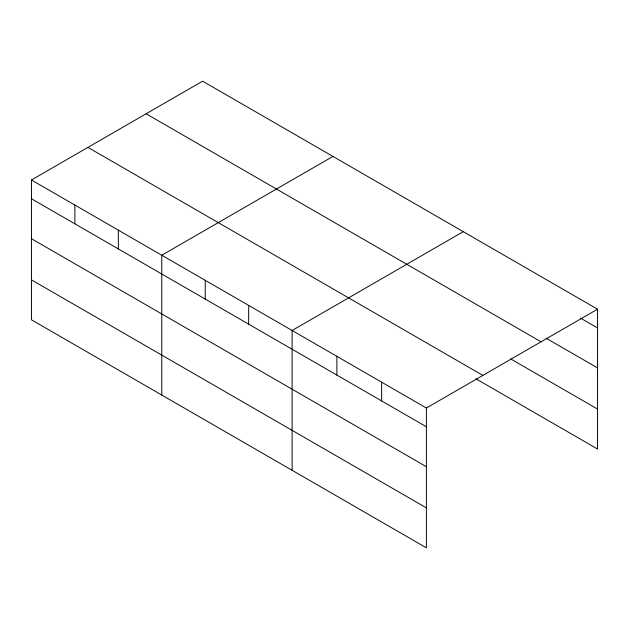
<?xml version="1.0" encoding="UTF-8"?>
<svg xmlns="http://www.w3.org/2000/svg" width="629" height="629" viewBox="0 0 629 629"><rect width="100%" height="100%" fill="white"/><g stroke="black" fill="none" stroke-linecap="round" stroke-linejoin="round"><path stroke-width="0.94" d="M31.45 179.988L426.399 408.009L426.399 547.828L31.45 319.807L31.45 179.988L202.601 81.172L597.55 309.193L597.55 449.012L475.933 378.8M332.938 156.424L161.779 255.232L161.779 395.051M463.266 231.669L292.115 330.484L292.115 470.295M426.399 408.009L597.55 309.193M580.661 318.211L597.55 327.961M546.035 338.166L597.55 367.91M146.125 113.786L541.066 341.806M510.559 358.844L597.55 409.062M87.934 147.383L482.875 375.403M31.45 198.756L426.399 426.776M31.45 238.706L426.399 466.726M31.45 279.858L426.399 507.878M381.638 382.165L381.638 400.932M336.877 356.321L336.877 375.088M248.667 305.403L248.667 324.171M205.227 280.314L205.227 299.082M118.338 230.151L118.338 248.919M74.89 205.07L74.89 223.838"/></g></svg>
